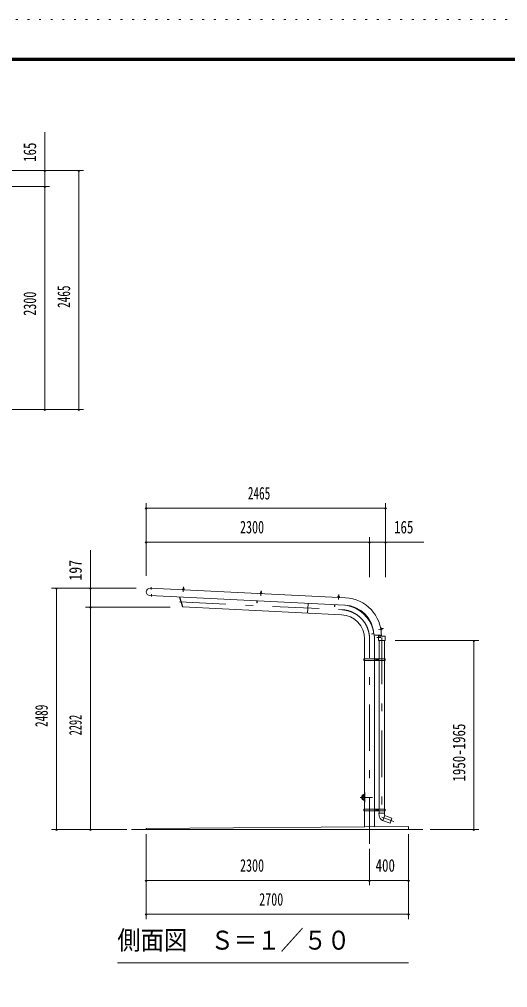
# Model space of a CAD drawing. Units: millimetres, scale not verified, with parts at other scales. Extents: x -25244 to 25244, y -10500 to 10500.
# Drawn here: x 5421 to 10450, y 514 to 10500 of the extents above; entities that cross this region are included whole.
import ezdxf
from ezdxf.enums import TextEntityAlignment as Align

# ---------------------------------------------------------------- set-up
doc = ezdxf.new("R2010")
doc.units = ezdxf.units.MM
doc.header["$LTSCALE"] = 40
doc.linetypes.add('USER3', pattern=[24, 12, -5, 2, -5])
doc.linetypes.add('USER4', pattern=[3, 0.5, -2.5])
for name, color, linetype, lineweight in [('0-2_1-05BOLD', 7, 'Continuous', 18), ('0-3_1-25CENTER', 3, 'USER3', 18), ('0-5_1-55DIM', 3, 'Continuous', 18), ('0-C_F-F1PAPER', 5, 'Continuous', 18), ('0-D_F-E_J_ADD', 5, 'USER4', 18)]:
    doc.layers.add(name, color=color, linetype=linetype, lineweight=lineweight)
doc.styles.add('ＭＳ ゴシック', font='')
doc.styles.get('ＭＳ ゴシック').set_extended_font_data('MS Gothic')

msp = doc.modelspace()

# ---------------------------------------------------------------- linework, layer by layer
at = {"layer": '0-2_1-05BOLD'}
for p, q in [((6769.06, 4633.77), (8778.35, 4535.5)), ((7107.63, 4627.95), (7107.39, 4622.83)), ((7108.34, 4637.24), (7107.91, 4628.44)), ((7113.87, 4622.51), (7114.12, 4627.63)), ((8774.59, 4458.59), (6765.3, 4556.87)), ((7906.68, 4588.87), (7906.43, 4583.75)), ((7912.92, 4583.43), (7913.17, 4588.55)), ((8705.47, 4544.67), (8705.72, 4549.79)), ((8712.21, 4549.47), (8711.96, 4544.36)), ((8395.05, 4477.16), (8390.19, 4377.67)), ((9147.7, 4216.93), (9152.76, 4217.74)), ((9153.78, 4211.32), (9148.72, 4210.52)), ((9162.94, 4213.03), (9154.23, 4211.65)), ((8976.79, 3904.27), (8976.79, 4111.67)), ((9071.83, 4162.96), (9052.85, 4159.95)), ((9078.4, 4111.67), (9078.4, 3904.27)), ((9149.28, 4149.37), (9086.94, 4148.83)), ((9120.26, 4139.37), (9120.26, 4149.12)), ((9123.46, 4149.14), (9123.46, 4139.37)), ((9126.15, 3904.27), (9126.15, 4094.37)), ((9181.15, 4094.37), (9181.15, 3904.27)), ((8969.09, 3896.27), (8975.19, 3896.27)), ((8975.19, 3888.27), (8975.19, 3904.27)), ((9080, 3904.27), (9080, 3888.27)), ((9124.55, 3888.27), (9124.55, 3904.27)), ((9182.75, 3904.27), (9182.75, 3888.27)), ((9182.75, 3896.27), (9188.85, 3896.27)), ((8976.79, 2354.27), (8976.79, 3888.27)), ((9078.4, 3888.27), (9078.4, 2354.27)), ((9126.15, 2354.27), (9126.15, 3888.27)), ((9181.15, 3888.27), (9181.15, 2354.27)), ((8975.19, 2346.27), (8969.09, 2346.27)), ((8975.19, 2338.27), (8975.19, 2354.27)), ((8976.79, 2172.26), (8976.79, 2338.27)), ((9078.4, 2338.27), (9078.4, 2173.03)), ((9080, 2354.27), (9080, 2338.27)), ((9124.55, 2338.27), (9124.55, 2354.27)), ((9126.15, 2312.81), (9126.15, 2338.27)), ((9181.15, 2338.27), (9181.15, 2312.81)), ((9182.75, 2354.27), (9182.75, 2338.27)), ((9188.85, 2346.27), (9182.75, 2346.27)), ((9184.15, 2289.72), (9165.34, 2238.03)), ((6577.6, 2145.67), (9577.6, 2145.67))]:
    msp.add_line(p, q, dxfattribs=at)
for points in [[(7102.56, 4621.47), (7102.64, 4623.06), (7118.62, 4622.28), (7118.54, 4620.68)], [(7901.6, 4582.39), (7901.68, 4583.98), (7917.66, 4583.2), (7917.59, 4581.6)], [(8716.63, 4542.52), (8700.65, 4543.31), (8700.72, 4544.9), (8716.71, 4544.12)], [(9147.88, 4205.58), (9149.46, 4205.83), (9146.96, 4221.63), (9145.38, 4221.38)], [(9119.06, 4094.37), (9119.06, 4139.37), (9189.06, 4139.37), (9189.06, 4094.37)], [(8969.09, 3888.27), (8969.09, 3904.27), (9188.85, 3904.27), (9188.85, 3888.27)], [(9188.85, 2338.27), (9188.85, 2354.27), (8969.09, 2354.27), (8969.09, 2338.27)]]:
    msp.add_lwpolyline(points, close=True, dxfattribs=at)
for points in [[(7104.14, 4622.99), (7104.39, 4628.11), (7105.28, 4628.57), (7116.52, 4628.02), (7117.36, 4627.47), (7117.12, 4622.36)], [(7113.9, 4628.14), (7114.33, 4636.95), (7108.34, 4637.24), (7108.86, 4637.72), (7113.85, 4637.47), (7114.33, 4636.95)], [(7912.94, 4589.07), (7913.38, 4597.87), (7907.38, 4598.16), (7906.95, 4589.36)], [(7907.38, 4598.16), (7907.91, 4598.64), (7912.9, 4598.39), (7913.38, 4597.87)], [(7068.96, 4542.01), (7100.61, 4439.76), (7103.67, 4440.71)], [(8739.77, 4360.58), (7103.7, 4440.59), (7072.36, 4541.85)], [(7867.48, 4502.96), (7866.5, 4482.98), (7869.7, 4482.82), (7870.68, 4502.8)], [(7903.18, 4583.91), (7903.43, 4589.03), (7904.33, 4589.49), (7915.56, 4588.94), (7916.41, 4588.39), (7916.16, 4583.28)], [(8715.2, 4544.2), (8715.45, 4549.31), (8714.61, 4549.86), (8703.37, 4550.41), (8702.48, 4549.95), (8702.23, 4544.83)], [(8706, 4550.28), (8706.43, 4559.08), (8712.42, 4558.79), (8711.99, 4549.99)], [(8712.42, 4558.79), (8711.95, 4559.31), (8706.95, 4559.56), (8706.43, 4559.08)], [(8669.73, 4463.72), (8668.75, 4443.75), (8665.55, 4443.9), (8666.53, 4463.88)], [(9149.23, 4207.31), (9154.28, 4208.11), (9154.64, 4209.05), (9152.88, 4220.16), (9152.25, 4220.94), (9147.19, 4220.14)], [(9153.3, 4217.57), (9162, 4218.95), (9162.94, 4213.03), (9163.35, 4213.6), (9162.58, 4218.53), (9162, 4218.95)], [(9052.85, 4159.95), (9052.35, 4163.11), (9071.64, 4166.17)], [(9162.58, 2239.04), (9238.35, 2211.46), (9257.16, 2263.14), (9181.15, 2290.81), (9183.15, 2312.81), (9124.15, 2312.81), (9126.62, 2285.74)], [(9427.59, 2145.67), (9427.59, 2175.67), (6727.6, 2155.67), (6727.6, 2145.67)]]:
    msp.add_lwpolyline(points, dxfattribs=at)
for centre in [(9102.27, 3896.27), (9102.27, 2346.27)]:
    msp.add_circle(centre, 6.25, dxfattribs=at)
for centre, radius, start, end in [((6767.18, 4595.32), 38.5, 87.19829, 267.19829), ((7103.46, 4619.42), 2, 87.1998, 267.1998), ((7105.89, 4625.66), 2.88, 52.81573, 112.81573), ((7110.38, 4617.56), 10.75, 69.61203, 104.78795), ((7115.63, 4625.18), 2.88, 61.58424, 121.58424), ((7117.44, 4618.73), 2, 267.20061, 87.20061), ((7902.5, 4580.34), 2, 87.1998, 267.1998), ((7904.94, 4586.58), 2.88, 52.81573, 112.81573), ((7909.42, 4578.48), 10.75, 69.61203, 104.78795), ((7914.67, 4586.1), 2.88, 61.58424, 121.58424), ((7916.49, 4579.65), 2, 267.20061, 87.20061), ((8701.55, 4541.26), 2, 87.1998, 267.1998), ((8703.98, 4547.5), 2.88, 52.81573, 112.81573), ((8708.47, 4539.4), 10.75, 69.61203, 104.78795), ((8713.72, 4547.02), 2.88, 61.58424, 121.58424), ((8715.54, 4540.58), 2, 267.20061, 87.20061), ((8759.29, 4145.97), 390, 359.03136, 87.20001), ((8759.29, 4145.97), 313, 3.12109, 87.19995), ((8727.59, 4111.67), 350.8, 13.59305, 80.90588), ((8727.59, 4111.67), 249.2, 0, 87.19994), ((9143.88, 4220.13), 1.67, 8.99695, 188.99695), ((9146.18, 4206.32), 1.56, 188.99661, 8.99661), ((9150.16, 4218.97), 2.88, 334.61195, 34.61195), ((9143.15, 4212.93), 10.75, 351.41122, 26.58714), ((9151.69, 4209.35), 2.88, 343.38046, 43.38046), ((9086.81, 4163.83), 15, 183.12274, 270.49994), ((8727.59, 4111.67), 350.8, 0, 6.85475), ((8759.29, 4145.97), 375, 358.9926, 0.49994), ((8979.6, 2475.67), 33, 94.86974, 265.13026), ((8978.44, 2475.67), 21.35, 94.43256, 265.56744), ((8979.6, 2475.67), 22.5, 97.1521, 262.8479), ((8978.44, 2475.67), 19.05, 94.96883, 265.03117), ((9181.39, 2290.72), 55, 185.19513, 249.99989)]:
    msp.add_arc(centre, radius, start, end, dxfattribs=at)
at = {"layer": '0-3_1-25CENTER'}
for p, q in [((6778.26, 4643.63), (6777.07, 4619.36)), ((7109.25, 4594.54), (7111.78, 4646.24)), ((7910.83, 4607.16), (7908.3, 4555.46)), ((6782.73, 4571.43), (6781.55, 4547.16)), ((8707.34, 4516.38), (8709.87, 4568.08)), ((7069.25, 4493.14), (8742.25, 4411.31)), ((9171.51, 4217.42), (9120.39, 4209.32)), ((9027.6, 1995.67), (9027.6, 4111.67)), ((9103.46, 4124.37), (9142.46, 4124.37)), ((9089.77, 3896.27), (9114.78, 3896.27)), ((9102.27, 3908.77), (9102.27, 3883.77)), ((8979.6, 2425.67), (8979.6, 2525.67)), ((9059.6, 2475.67), (8929.6, 2475.67)), ((9114.78, 2346.27), (9089.77, 2346.27)), ((9102.27, 2358.77), (9102.27, 2333.77))]:
    msp.add_line(p, q, dxfattribs=at)
msp.add_lwpolyline([(9153.65, 4124.37), (9153.65, 2271.55), (9276.4, 2226.88)], dxfattribs=at)
msp.add_arc((8727.59, 4111.67), 300, 0, 87.19994, dxfattribs=at)
at = {"layer": '0-5_1-55DIM'}
for p, q in [((5682.6, 8942.67), (5682.6, 9335.17)), ((6082.6, 8942.67), (5030.61, 8942.67)), ((5692.6, 8942.67), (5672.6, 8942.67)), ((5682.6, 8777.67), (5682.6, 8942.67)), ((6042.6, 8942.67), (6022.6, 8942.67)), ((6032.6, 8942.67), (6032.6, 6477.67)), ((5182.61, 8777.67), (5732.6, 8777.67)), ((5692.6, 8777.67), (5672.6, 8777.67)), ((5682.6, 6477.67), (5682.6, 8777.67)), ((5035.61, 6477.67), (6082.6, 6477.67)), ((5692.6, 6477.67), (5672.6, 6477.67)), ((6042.6, 6477.67), (6022.6, 6477.67)), ((6727.59, 5509.67), (6727.59, 4759.67)), ((9192.6, 5509.67), (9192.6, 4747.67)), ((6737.59, 5459.67), (6717.59, 5459.67)), ((6727.59, 5459.67), (9192.6, 5459.67)), ((9202.59, 5459.67), (9182.59, 5459.67)), ((6737.59, 5109.67), (6717.59, 5109.67)), ((6727.59, 5109.67), (9027.6, 5109.67)), ((9037.6, 5109.67), (9017.6, 5109.67)), ((9027.6, 4747.67), (9027.6, 5159.67)), ((9027.6, 5109.67), (9192.6, 5109.67)), ((9202.59, 5109.67), (9182.59, 5109.67)), ((9192.6, 5109.67), (9585.1, 5109.67)), ((6152.6, 4634.67), (6152.6, 5027.17)), ((5752.61, 4634.67), (6624.63, 4634.67)), ((5812.6, 4634.67), (5792.6, 4634.67)), ((5802.61, 2145.67), (5802.61, 4634.67)), ((6162.6, 4634.67), (6142.6, 4634.67)), ((6152.6, 4437.67), (6152.6, 4634.67)), ((6102.6, 4437.67), (6972.7, 4437.67)), ((6162.6, 4437.67), (6142.6, 4437.67)), ((6152.6, 2145.67), (6152.6, 4437.67)), ((9291.92, 4094.37), (10152.6, 4094.37)), ((10112.59, 4094.37), (10092.59, 4094.37)), ((10102.59, 4094.37), (10102.59, 2145.67)), ((6527.6, 2145.67), (5752.61, 2145.67)), ((5812.6, 2145.67), (5792.6, 2145.67)), ((6162.6, 2145.67), (6142.6, 2145.67)), ((10152.6, 2145.67), (9652.6, 2145.67)), ((10112.59, 2145.67), (10092.59, 2145.67)), ((6727.6, 1220.67), (6727.6, 2095.67)), ((9427.59, 2095.67), (9427.59, 1220.67)), ((9027.6, 1945.67), (9027.6, 1570.67)), ((6737.6, 1620.67), (6717.6, 1620.67)), ((6727.6, 1620.67), (9027.6, 1620.67)), ((9037.6, 1620.67), (9017.6, 1620.67)), ((9027.6, 1620.67), (9427.59, 1620.67)), ((9437.59, 1620.67), (9417.59, 1620.67)), ((6737.6, 1270.67), (6717.6, 1270.67)), ((6727.6, 1270.67), (9427.59, 1270.67)), ((9437.59, 1270.67), (9417.59, 1270.67)), ((9430.24, 770.67), (6430.24, 770.67))]:
    msp.add_line(p, q, dxfattribs=at)
for centre in [(5682.6, 8942.67), (6032.6, 8942.67), (5682.6, 8777.67), (5682.6, 6477.67), (6032.6, 6477.67), (6727.59, 5459.67), (9192.59, 5459.67), (6727.59, 5109.67), (9027.6, 5109.67), (9192.59, 5109.67), (5802.6, 4634.67), (6152.6, 4634.67), (6152.6, 4437.67), (10102.59, 4094.37), (5802.6, 2145.67), (6152.6, 2145.67), (10102.59, 2145.67), (6727.6, 1620.67), (9027.6, 1620.67), (9427.59, 1620.67), (6727.6, 1270.67), (9427.59, 1270.67)]:
    msp.add_arc(centre, 10, 180, 0, dxfattribs=at)
at = {"layer": '0-C_F-F1PAPER'}
for points in [[(24743.96, -10000), (-3956.04, -10000), (-3956.04, 10100), (24743.96, 10100)], [(24741.46, -9997.5), (-3953.54, -9997.5), (-3953.54, 10097.5), (24741.46, 10097.5)], [(24738.96, -9995), (24738.96, 10095), (-3951.04, 10095), (-3951.04, -9995)], [(24736.46, -9992.5), (-3948.54, -9992.5), (-3948.54, 10092.5), (24736.46, 10092.5)], [(24733.96, -9990), (24733.96, 10090), (-3946.04, 10090), (-3946.04, -9990)], [(24731.46, -9987.5), (-3943.54, -9987.5), (-3943.54, 10087.5), (24731.46, 10087.5)], [(24728.96, -9985), (24728.96, 10085), (-3941.04, 10085), (-3941.04, -9985)], [(24726.46, -9982.5), (-3938.54, -9982.5), (-3938.54, 10082.5), (24726.46, 10082.5)], [(24723.96, -9980), (-3936.04, -9980), (-3936.04, 10080), (24723.96, 10080)], [(24721.46, -9977.5), (-3933.54, -9977.5), (-3933.54, 10077.5), (24721.46, 10077.5)], [(24718.96, -9975), (24718.96, 10075), (-3931.04, 10075), (-3931.04, -9975)]]:
    msp.add_lwpolyline(points, close=True, dxfattribs=at)
at = {"layer": '0-D_F-E_J_ADD'}
msp.add_lwpolyline([(25243.96, -10500), (-4456.04, -10500), (-4456.04, 10500), (25243.96, 10500)], close=True, dxfattribs=at)

# ---------------------------------------------------------------- texts
at = {"layer": '0-5_1-55DIM', "color": 7, "style": 'ＭＳ ゴシック'}
for s, width, p in [('165', 0.75, (5632.6, 9030.03)), ('2465', 0.65, (5982.6, 7524.85)), ('2300', 0.7, (5632.6, 7443.74)), ('197', 0.8, (6102.6, 4712.29)), ('2489', 0.65, (5752.6, 3201.91)), ('2292', 0.6, (6102.6, 3115.79)), ('1950-1965', 0.75, (10052.59, 2638.99))]:
    msp.add_text(s, height=130.2, rotation=90, dxfattribs=dict(at, width=width)).set_placement(p, align=Align.BOTTOM_LEFT)
for s, height, width, p in [('2465', 130.2, 0.65, (7774.77, 5509.67)), ('2300', 130.2, 0.7, (7693.66, 5159.67)), ('165', 130.2, 0.75, (9279.95, 5159.67)), ('2300', 130.2, 0.7, (7693.66, 1670.67)), ('400', 130.2, 0.75, (9089.97, 1670.67)), ('2700', 130.2, 0.7, (7890.99, 1320.67)), ('側面図\u3000Ｓ＝１／５０', 195.4, 0.9, (6430.24, 847.31))]:
    msp.add_text(s, height=height, dxfattribs=dict(at, width=width)).set_placement(p, align=Align.BOTTOM_LEFT)

doc.saveas('drawing.dxf')
